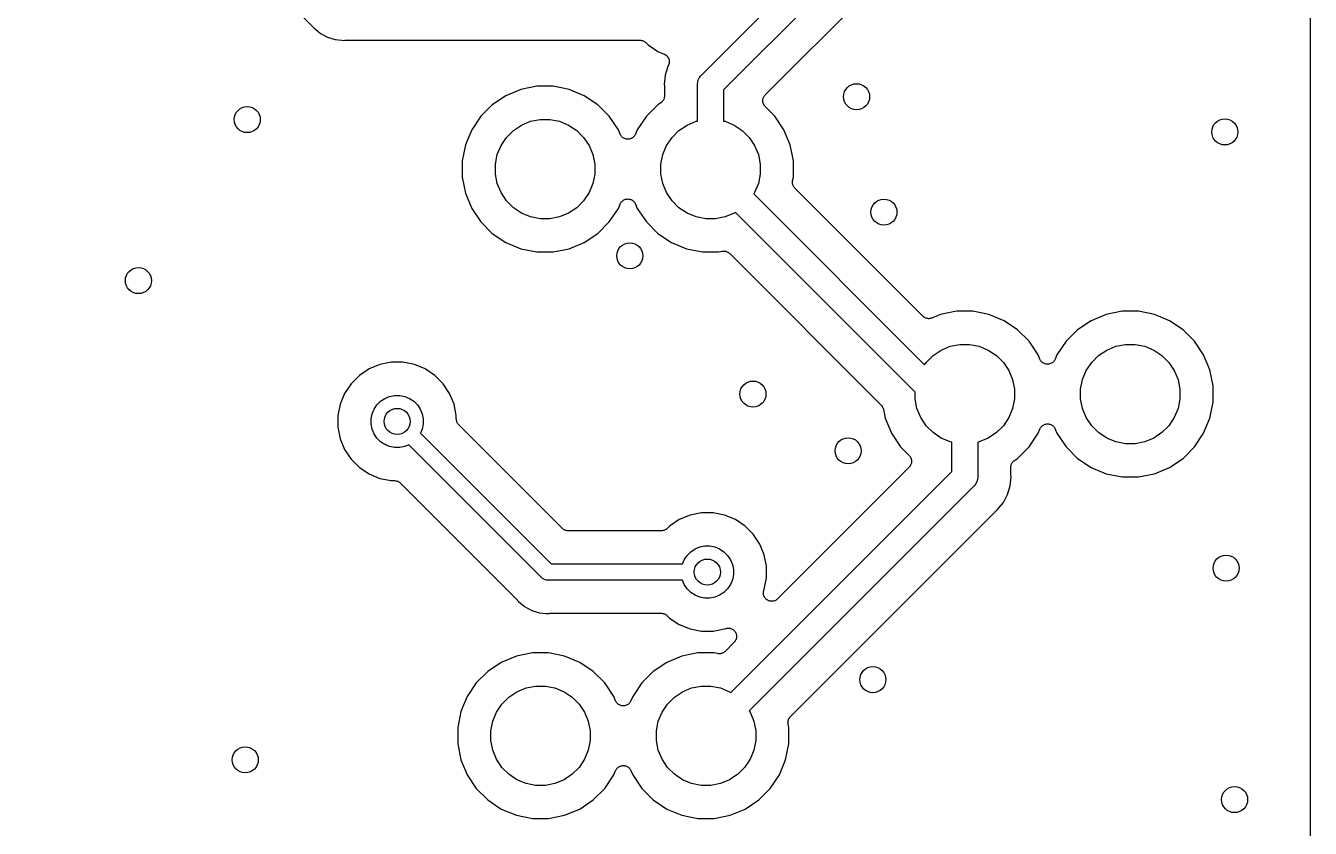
# Model space of a CAD drawing. Extents: x 103 to 213, y -152 to -90.
# Drawn here: x 193.23 to 212.94, y -123.95 to -111.64 of the extents above; entities that cross this region are included whole.
import ezdxf

# ---------------------------------------------------------------- set-up
doc = ezdxf.new("R2010")
doc.units = 0
doc.layers.add('BLACK', color=7, linetype='CONTINUOUS')

msp = doc.modelspace()

# ---------------------------------------------------------------- linework, layer by layer
at = {"layer": 'BLACK', "linetype": 'CONTINUOUS'}
for p, q in [((212.942, -92.8157), (212.942, -149.966)), ((188.724, -102.745), (197.631, -111.651)), ((203.606, -112.392), (206.857, -109.14)), ((207.14, -109.423), (203.94, -112.623)), ((204.578, -112.703), (207.227, -110.054)), ((197.631, -111.651), (197.632, -111.652)), ((197.632, -111.652), (197.636, -111.657)), ((197.636, -111.657), (197.639, -111.66)), ((197.639, -111.66), (197.655, -111.68)), ((197.655, -111.68), (197.675, -111.696)), ((197.675, -111.696), (197.752, -111.759)), ((197.752, -111.759), (197.862, -111.818)), ((197.862, -111.818), (197.981, -111.854)), ((197.981, -111.854), (198.08, -111.864)), ((198.08, -111.864), (198.08, -111.864)), ((198.08, -111.864), (198.105, -111.866)), ((198.105, -111.866), (198.13, -111.864)), ((198.13, -111.864), (198.132, -111.863)), ((198.132, -111.863), (198.137, -111.864)), ((198.137, -111.864), (198.142, -111.863)), ((198.142, -111.863), (202.656, -111.863)), ((202.656, -111.863), (202.657, -111.863)), ((202.657, -111.863), (202.657, -111.863)), ((202.657, -111.863), (202.657, -111.863)), ((202.657, -111.863), (202.658, -111.863)), ((202.658, -111.863), (202.67, -111.864)), ((202.67, -111.864), (202.681, -111.866)), ((202.681, -111.866), (202.682, -111.866)), ((202.682, -111.866), (202.683, -111.866)), ((202.683, -111.866), (202.694, -111.869)), ((202.694, -111.869), (202.705, -111.873)), ((202.705, -111.873), (202.706, -111.873)), ((202.706, -111.873), (202.706, -111.873)), ((202.706, -111.873), (202.717, -111.879)), ((202.717, -111.879), (202.727, -111.884)), ((202.727, -111.884), (202.727, -111.885)), ((202.727, -111.885), (202.728, -111.885)), ((202.728, -111.885), (202.737, -111.893)), ((202.737, -111.893), (202.746, -111.9)), ((202.746, -111.9), (202.781, -111.935)), ((202.781, -111.935), (202.93, -112.035)), ((202.93, -112.035), (203.028, -112.075)), ((203.028, -112.075), (203.029, -112.076)), ((203.029, -112.076), (203.034, -112.079)), ((203.034, -112.079), (203.04, -112.081)), ((203.04, -112.081), (203.045, -112.085)), ((203.045, -112.085), (203.051, -112.088)), ((203.051, -112.088), (203.055, -112.092)), ((203.055, -112.092), (203.06, -112.095)), ((203.06, -112.095), (203.065, -112.099)), ((203.065, -112.099), (203.07, -112.104)), ((203.07, -112.104), (203.073, -112.108)), ((203.073, -112.108), (203.078, -112.112)), ((203.078, -112.112), (203.081, -112.118)), ((203.081, -112.118), (203.085, -112.123)), ((203.085, -112.123), (203.088, -112.128)), ((203.088, -112.128), (203.091, -112.133)), ((203.091, -112.133), (203.094, -112.139)), ((203.094, -112.139), (203.097, -112.145)), ((203.097, -112.145), (203.098, -112.151)), ((203.098, -112.151), (203.101, -112.156)), ((203.101, -112.156), (203.102, -112.163)), ((203.083, -112.268), (203.042, -112.401)), ((203.091, -112.252), (203.083, -112.268)), ((203.093, -112.247), (203.091, -112.252)), ((203.096, -112.242), (203.093, -112.247)), ((203.098, -112.236), (203.096, -112.242)), ((203.1, -112.229), (203.098, -112.236)), ((203.102, -112.224), (203.1, -112.229)), ((203.102, -112.163), (203.104, -112.169)), ((203.103, -112.218), (203.102, -112.224)), ((203.104, -112.212), (203.103, -112.218)), ((203.104, -112.169), (203.104, -112.175)), ((203.104, -112.175), (203.105, -112.18)), ((203.105, -112.205), (203.104, -112.212)), ((203.105, -112.18), (203.105, -112.187)), ((203.105, -112.187), (203.106, -112.194)), ((203.106, -112.194), (203.105, -112.199)), ((203.105, -112.199), (203.105, -112.205)), ((203.042, -112.401), (203.029, -112.54)), ((203.029, -112.54), (203.031, -112.569)), ((203.539, -112.54), (203.543, -112.501)), ((203.54, -112.55), (203.539, -112.54)), ((203.54, -113.103), (203.54, -112.55)), ((203.543, -112.501), (203.554, -112.463)), ((203.554, -112.463), (203.566, -112.441)), ((203.566, -112.441), (203.573, -112.428)), ((203.573, -112.428), (203.585, -112.413)), ((203.585, -112.413), (203.592, -112.406)), ((203.592, -112.406), (203.598, -112.398)), ((203.592, -112.406), (203.592, -112.406)), ((203.598, -112.398), (203.606, -112.392)), ((200.598, -112.715), (200.39, -112.854)), ((200.83, -112.619), (200.598, -112.715)), ((201.075, -112.57), (200.83, -112.619)), ((201.325, -112.57), (201.075, -112.57)), ((201.57, -112.619), (201.325, -112.57)), ((201.802, -112.715), (201.57, -112.619)), ((202.01, -112.854), (201.802, -112.715)), ((203.029, -112.744), (203.026, -112.755)), ((203.031, -112.731), (203.029, -112.743)), ((203.029, -112.743), (203.029, -112.744)), ((203.029, -112.744), (203.029, -112.744)), ((203.031, -112.569), (203.032, -112.57)), ((203.032, -112.57), (203.031, -112.576)), ((203.031, -112.576), (203.032, -112.581)), ((203.032, -112.72), (203.031, -112.731)), ((203.032, -112.581), (203.032, -112.718)), ((203.032, -112.718), (203.032, -112.718)), ((203.032, -112.718), (203.032, -112.718)), ((203.032, -112.718), (203.032, -112.718)), ((203.032, -112.718), (203.032, -112.72)), ((203.94, -112.623), (203.94, -113.103)), ((204.548, -112.755), (204.551, -112.744)), ((204.551, -112.743), (204.557, -112.732)), ((204.551, -112.744), (204.551, -112.743)), ((204.551, -112.743), (204.551, -112.743)), ((204.557, -112.732), (204.563, -112.722)), ((204.563, -112.721), (204.571, -112.712)), ((204.563, -112.722), (204.563, -112.721)), ((204.563, -112.722), (204.563, -112.722)), ((204.571, -112.712), (204.578, -112.703)), ((200.39, -112.854), (200.214, -113.03)), ((202.186, -113.03), (202.01, -112.854)), ((202.93, -112.854), (202.754, -113.03)), ((202.976, -112.823), (202.93, -112.854)), ((202.985, -112.816), (202.976, -112.823)), ((202.994, -112.809), (202.985, -112.816)), ((202.995, -112.808), (202.994, -112.808)), ((202.994, -112.808), (202.994, -112.809)), ((203.002, -112.799), (202.995, -112.808)), ((203.01, -112.79), (203.002, -112.799)), ((203.016, -112.778), (203.01, -112.789)), ((203.01, -112.789), (203.01, -112.789)), ((203.01, -112.789), (203.01, -112.79)), ((203.022, -112.768), (203.016, -112.778)), ((203.026, -112.755), (203.022, -112.767)), ((203.022, -112.767), (203.022, -112.767)), ((203.022, -112.767), (203.022, -112.768)), ((204.541, -112.791), (204.543, -112.779)), ((204.541, -112.792), (204.541, -112.791)), ((204.542, -112.804), (204.541, -112.792)), ((204.541, -112.792), (204.541, -112.792)), ((204.543, -112.816), (204.542, -112.804)), ((204.543, -112.779), (204.544, -112.768)), ((204.544, -112.816), (204.543, -112.816)), ((204.544, -112.767), (204.548, -112.755)), ((204.544, -112.768), (204.544, -112.767)), ((204.544, -112.767), (204.544, -112.767)), ((204.544, -112.817), (204.544, -112.816)), ((204.547, -112.828), (204.544, -112.817)), ((204.55, -112.84), (204.547, -112.828)), ((204.551, -112.84), (204.55, -112.84)), ((204.551, -112.841), (204.551, -112.84)), ((204.556, -112.851), (204.551, -112.841)), ((204.562, -112.862), (204.556, -112.851)), ((204.562, -112.863), (204.562, -112.862)), ((204.562, -112.862), (204.562, -112.862)), ((204.57, -112.872), (204.562, -112.863)), ((204.577, -112.881), (204.57, -112.872)), ((204.578, -112.882), (204.577, -112.881)), ((204.726, -113.03), (204.578, -112.882)), ((204.578, -112.882), (204.578, -112.882)), ((204.578, -112.882), (204.578, -112.882)), ((204.578, -112.882), (204.578, -112.882)), ((200.214, -113.03), (200.075, -113.238)), ((200.839, -113.165), (200.978, -113.107)), ((200.978, -113.107), (201.125, -113.078)), ((201.125, -113.078), (201.275, -113.078)), ((201.275, -113.078), (201.422, -113.107)), ((201.422, -113.107), (201.561, -113.165)), ((202.325, -113.238), (202.186, -113.03)), ((202.754, -113.03), (202.615, -113.238)), ((203.379, -113.165), (203.518, -113.107)), ((203.518, -113.107), (203.54, -113.103)), ((203.94, -113.103), (203.962, -113.107)), ((203.962, -113.107), (204.101, -113.165)), ((204.865, -113.238), (204.726, -113.03)), ((200.075, -113.238), (199.979, -113.47)), ((200.608, -113.354), (200.714, -113.248)), ((200.714, -113.248), (200.839, -113.165)), ((201.561, -113.165), (201.686, -113.248)), ((201.686, -113.248), (201.792, -113.354)), ((202.353, -113.304), (202.325, -113.238)), ((202.358, -113.315), (202.353, -113.304)), ((202.364, -113.326), (202.358, -113.315)), ((202.372, -113.335), (202.364, -113.326)), ((202.364, -113.326), (202.364, -113.326)), ((202.364, -113.326), (202.364, -113.326)), ((202.38, -113.345), (202.372, -113.335)), ((202.567, -113.337), (202.559, -113.346)), ((202.575, -113.327), (202.567, -113.337)), ((202.581, -113.316), (202.575, -113.327)), ((202.575, -113.327), (202.575, -113.327)), ((202.575, -113.327), (202.575, -113.327)), ((202.587, -113.306), (202.581, -113.316)), ((202.615, -113.238), (202.587, -113.304)), ((202.587, -113.304), (202.587, -113.305)), ((202.587, -113.305), (202.587, -113.305)), ((202.587, -113.305), (202.587, -113.305)), ((202.587, -113.305), (202.587, -113.306)), ((203.148, -113.354), (203.254, -113.248)), ((203.254, -113.248), (203.379, -113.165)), ((204.101, -113.165), (204.226, -113.248)), ((204.226, -113.248), (204.332, -113.354)), ((204.961, -113.47), (204.865, -113.238)), ((199.979, -113.47), (199.93, -113.715)), ((200.467, -113.618), (200.525, -113.479)), ((200.525, -113.479), (200.608, -113.354)), ((201.792, -113.354), (201.875, -113.479)), ((201.875, -113.479), (201.933, -113.618)), ((202.389, -113.353), (202.38, -113.345)), ((202.38, -113.345), (202.38, -113.345)), ((202.38, -113.345), (202.38, -113.345)), ((202.399, -113.361), (202.389, -113.353)), ((202.41, -113.367), (202.399, -113.361)), ((202.399, -113.361), (202.399, -113.361)), ((202.399, -113.361), (202.399, -113.361)), ((202.421, -113.373), (202.41, -113.367)), ((202.433, -113.376), (202.421, -113.373)), ((202.421, -113.373), (202.421, -113.373)), ((202.421, -113.373), (202.421, -113.373)), ((202.444, -113.38), (202.433, -113.376)), ((202.445, -113.38), (202.444, -113.38)), ((202.444, -113.38), (202.444, -113.38)), ((202.457, -113.381), (202.445, -113.38)), ((202.469, -113.383), (202.457, -113.381)), ((202.481, -113.381), (202.469, -113.383)), ((202.469, -113.383), (202.469, -113.382)), ((202.469, -113.382), (202.469, -113.383)), ((202.494, -113.38), (202.481, -113.381)), ((202.506, -113.377), (202.494, -113.38)), ((202.494, -113.38), (202.494, -113.38)), ((202.494, -113.38), (202.494, -113.38)), ((202.517, -113.373), (202.506, -113.377)), ((202.518, -113.373), (202.517, -113.373)), ((202.528, -113.368), (202.518, -113.373)), ((202.518, -113.373), (202.518, -113.373)), ((202.539, -113.362), (202.528, -113.368)), ((202.54, -113.362), (202.539, -113.362)), ((202.549, -113.354), (202.54, -113.362)), ((202.54, -113.362), (202.54, -113.362)), ((202.559, -113.346), (202.549, -113.354)), ((202.559, -113.346), (202.559, -113.346)), ((202.559, -113.346), (202.559, -113.346)), ((203.007, -113.618), (203.065, -113.479)), ((203.065, -113.479), (203.148, -113.354)), ((204.332, -113.354), (204.415, -113.479)), ((204.415, -113.479), (204.473, -113.618)), ((205.01, -113.715), (204.961, -113.47)), ((199.93, -113.715), (199.93, -113.965)), ((200.438, -113.765), (200.467, -113.618)), ((201.933, -113.618), (201.962, -113.765)), ((202.978, -113.765), (203.007, -113.618)), ((204.473, -113.618), (204.502, -113.765)), ((205.01, -113.965), (205.01, -113.715)), ((200.438, -113.915), (200.438, -113.765)), ((200.467, -114.062), (200.438, -113.915)), ((201.962, -113.915), (201.933, -114.062)), ((201.962, -113.765), (201.962, -113.915)), ((202.978, -113.915), (202.978, -113.765)), ((203.007, -114.062), (202.978, -113.915)), ((204.502, -113.915), (204.473, -114.062)), ((204.502, -113.765), (204.502, -113.915)), ((199.93, -113.965), (199.979, -114.21)), ((200.525, -114.201), (200.467, -114.062)), ((201.933, -114.062), (201.875, -114.201)), ((203.065, -114.201), (203.007, -114.062)), ((204.473, -114.062), (204.415, -114.201)), ((204.997, -114.042), (204.998, -114.03)), ((204.997, -114.043), (204.997, -114.042)), ((204.997, -114.042), (204.997, -114.042)), ((204.998, -114.055), (204.997, -114.043)), ((204.998, -114.03), (204.999, -114.018)), ((204.999, -114.066), (204.998, -114.055)), ((204.999, -114.018), (205.01, -113.965)), ((204.999, -114.067), (204.999, -114.066)), ((204.999, -114.068), (204.999, -114.067)), ((205.003, -114.079), (204.999, -114.068)), ((205.006, -114.09), (205.003, -114.079)), ((205.006, -114.091), (205.006, -114.09)), ((205.007, -114.091), (205.006, -114.091)), ((205.012, -114.102), (205.007, -114.091)), ((205.017, -114.112), (205.012, -114.102)), ((205.018, -114.113), (205.017, -114.112)), ((205.026, -114.122), (205.018, -114.113)), ((205.018, -114.113), (205.018, -114.113)), ((205.033, -114.132), (205.026, -114.122)), ((199.979, -114.21), (200.075, -114.442)), ((200.608, -114.326), (200.525, -114.201)), ((201.875, -114.201), (201.792, -114.326)), ((202.391, -114.326), (202.4, -114.318)), ((202.4, -114.318), (202.4, -114.318)), ((202.4, -114.318), (202.401, -114.318)), ((202.401, -114.318), (202.411, -114.313)), ((202.411, -114.313), (202.422, -114.307)), ((202.422, -114.307), (202.422, -114.307)), ((202.422, -114.307), (202.423, -114.307)), ((202.423, -114.307), (202.434, -114.303)), ((202.434, -114.303), (202.446, -114.3)), ((202.446, -114.3), (202.459, -114.299)), ((202.446, -114.3), (202.446, -114.3)), ((202.446, -114.3), (202.446, -114.3)), ((202.459, -114.299), (202.471, -114.297)), ((202.471, -114.297), (202.471, -114.298)), ((202.471, -114.298), (202.471, -114.297)), ((202.471, -114.297), (202.483, -114.299)), ((202.483, -114.299), (202.495, -114.3)), ((202.495, -114.3), (202.496, -114.3)), ((202.496, -114.3), (202.496, -114.3)), ((202.496, -114.3), (202.507, -114.304)), ((202.507, -114.304), (202.519, -114.307)), ((202.519, -114.307), (202.519, -114.307)), ((202.519, -114.307), (202.519, -114.307)), ((202.519, -114.307), (202.53, -114.313)), ((202.53, -114.313), (202.541, -114.319)), ((202.541, -114.319), (202.541, -114.319)), ((202.541, -114.319), (202.541, -114.319)), ((202.541, -114.319), (202.55, -114.327)), ((203.148, -114.326), (203.065, -114.201)), ((204.415, -114.201), (204.403, -114.22)), ((204.403, -114.22), (207.024, -116.841)), ((205.034, -114.132), (205.033, -114.132)), ((205.034, -114.133), (205.034, -114.132)), ((206.998, -116.097), (205.034, -114.133)), ((205.034, -114.133), (205.034, -114.133)), ((205.034, -114.133), (205.034, -114.133)), ((200.075, -114.442), (200.214, -114.65)), ((200.714, -114.432), (200.608, -114.326)), ((200.839, -114.515), (200.714, -114.432)), ((200.978, -114.573), (200.839, -114.515)), ((201.561, -114.515), (201.422, -114.573)), ((201.686, -114.432), (201.561, -114.515)), ((201.792, -114.326), (201.686, -114.432)), ((202.186, -114.65), (202.325, -114.442)), ((202.325, -114.442), (202.353, -114.376)), ((202.353, -114.374), (202.359, -114.363)), ((202.353, -114.375), (202.353, -114.374)), ((202.353, -114.376), (202.353, -114.375)), ((202.353, -114.375), (202.353, -114.375)), ((202.353, -114.375), (202.353, -114.375)), ((202.359, -114.363), (202.365, -114.353)), ((202.365, -114.353), (202.373, -114.343)), ((202.365, -114.353), (202.365, -114.353)), ((202.365, -114.353), (202.365, -114.353)), ((202.373, -114.343), (202.381, -114.334)), ((202.381, -114.334), (202.391, -114.326)), ((202.381, -114.334), (202.381, -114.334)), ((202.381, -114.334), (202.381, -114.334)), ((202.55, -114.327), (202.56, -114.335)), ((202.56, -114.335), (202.56, -114.335)), ((202.56, -114.335), (202.56, -114.335)), ((202.56, -114.335), (202.568, -114.344)), ((202.568, -114.344), (202.576, -114.354)), ((202.576, -114.354), (202.576, -114.354)), ((202.576, -114.354), (202.576, -114.354)), ((202.576, -114.354), (202.581, -114.365)), ((202.581, -114.365), (202.587, -114.376)), ((202.587, -114.376), (202.615, -114.442)), ((202.615, -114.442), (202.754, -114.65)), ((203.254, -114.432), (203.148, -114.326)), ((203.379, -114.515), (203.254, -114.432)), ((203.518, -114.573), (203.379, -114.515)), ((204.101, -114.515), (203.962, -114.573)), ((204.12, -114.503), (204.101, -114.515)), ((206.878, -117.261), (204.12, -114.503)), ((200.214, -114.65), (200.39, -114.826)), ((201.125, -114.602), (200.978, -114.573)), ((201.275, -114.602), (201.125, -114.602)), ((201.422, -114.573), (201.275, -114.602)), ((202.01, -114.826), (202.186, -114.65)), ((202.754, -114.65), (202.93, -114.826)), ((203.665, -114.602), (203.518, -114.573)), ((203.815, -114.602), (203.665, -114.602)), ((203.962, -114.573), (203.815, -114.602)), ((200.39, -114.826), (200.598, -114.965)), ((201.802, -114.965), (202.01, -114.826)), ((202.93, -114.826), (203.138, -114.965)), ((200.598, -114.965), (200.83, -115.061)), ((200.83, -115.061), (201.075, -115.11)), ((201.075, -115.11), (201.325, -115.11)), ((201.325, -115.11), (201.57, -115.061)), ((201.57, -115.061), (201.802, -114.965)), ((203.138, -114.965), (203.37, -115.061)), ((203.37, -115.061), (203.615, -115.11)), ((203.615, -115.11), (203.865, -115.11)), ((203.865, -115.11), (203.918, -115.099)), ((203.918, -115.099), (203.919, -115.099)), ((203.919, -115.099), (203.919, -115.099)), ((203.919, -115.099), (203.919, -115.099)), ((203.919, -115.099), (203.92, -115.099)), ((203.92, -115.099), (203.932, -115.098)), ((203.932, -115.098), (203.944, -115.097)), ((203.944, -115.097), (203.944, -115.097)), ((203.944, -115.097), (203.945, -115.097)), ((203.945, -115.097), (203.956, -115.098)), ((203.956, -115.098), (203.968, -115.099)), ((203.968, -115.099), (203.969, -115.1)), ((203.969, -115.1), (203.969, -115.1)), ((203.969, -115.1), (203.981, -115.103)), ((203.981, -115.103), (203.992, -115.107)), ((203.992, -115.107), (203.992, -115.107)), ((203.992, -115.107), (203.993, -115.107)), ((203.993, -115.107), (204.003, -115.113)), ((204.003, -115.113), (204.014, -115.118)), ((204.014, -115.118), (204.014, -115.119)), ((204.014, -115.119), (204.015, -115.119)), ((204.015, -115.119), (204.024, -115.127)), ((204.024, -115.127), (204.033, -115.134)), ((204.033, -115.134), (206.357, -117.458)), ((207.007, -116.104), (206.998, -116.097)), ((207.27, -116.069), (207.136, -116.124)), ((207.515, -116.02), (207.27, -116.069)), ((207.765, -116.02), (207.515, -116.02)), ((208.01, -116.069), (207.765, -116.02)), ((208.242, -116.165), (208.01, -116.069)), ((209.81, -116.069), (209.578, -116.165)), ((210.055, -116.02), (209.81, -116.069)), ((210.305, -116.02), (210.055, -116.02)), ((210.55, -116.069), (210.305, -116.02)), ((210.782, -116.165), (210.55, -116.069)), ((207.016, -116.112), (207.007, -116.104)), ((207.017, -116.112), (207.016, -116.112)), ((207.027, -116.118), (207.017, -116.112)), ((207.017, -116.112), (207.017, -116.112)), ((207.038, -116.124), (207.027, -116.118)), ((207.039, -116.124), (207.038, -116.124)), ((207.038, -116.124), (207.038, -116.124)), ((207.05, -116.127), (207.039, -116.124)), ((207.061, -116.131), (207.05, -116.127)), ((207.062, -116.131), (207.061, -116.131)), ((207.074, -116.132), (207.062, -116.131)), ((207.062, -116.131), (207.062, -116.131)), ((207.086, -116.134), (207.074, -116.132)), ((207.087, -116.134), (207.086, -116.134)), ((207.099, -116.133), (207.087, -116.134)), ((207.087, -116.134), (207.087, -116.134)), ((207.111, -116.132), (207.099, -116.133)), ((207.112, -116.131), (207.111, -116.131)), ((207.111, -116.131), (207.111, -116.132)), ((207.123, -116.128), (207.112, -116.131)), ((207.135, -116.125), (207.123, -116.128)), ((207.136, -116.124), (207.135, -116.125)), ((207.136, -116.124), (207.136, -116.124)), ((207.136, -116.124), (207.136, -116.124)), ((207.136, -116.124), (207.136, -116.124)), ((208.45, -116.304), (208.242, -116.165)), ((209.578, -116.165), (209.37, -116.304)), ((210.99, -116.304), (210.782, -116.165)), ((208.626, -116.48), (208.45, -116.304)), ((208.765, -116.688), (208.626, -116.48)), ((209.194, -116.48), (209.055, -116.688)), ((209.37, -116.304), (209.194, -116.48)), ((211.166, -116.48), (210.99, -116.304)), ((211.305, -116.688), (211.166, -116.48)), ((207.154, -116.698), (207.279, -116.615)), ((207.279, -116.615), (207.418, -116.557)), ((207.418, -116.557), (207.565, -116.528)), ((207.565, -116.528), (207.715, -116.528)), ((207.715, -116.528), (207.862, -116.557)), ((207.862, -116.557), (208.001, -116.615)), ((208.001, -116.615), (208.126, -116.698)), ((208.793, -116.754), (208.765, -116.688)), ((209.055, -116.688), (209.027, -116.754)), ((209.694, -116.698), (209.819, -116.615)), ((209.819, -116.615), (209.958, -116.557)), ((209.958, -116.557), (210.105, -116.528)), ((210.105, -116.528), (210.255, -116.528)), ((210.255, -116.528), (210.402, -116.557)), ((210.402, -116.557), (210.541, -116.615)), ((210.541, -116.615), (210.666, -116.698)), ((211.401, -116.92), (211.305, -116.688)), ((198.665, -116.837), (198.5, -116.905)), ((198.841, -116.802), (198.665, -116.837)), ((199.019, -116.802), (198.841, -116.802)), ((199.195, -116.837), (199.019, -116.802)), ((199.36, -116.905), (199.195, -116.837)), ((207.024, -116.841), (207.048, -116.804)), ((207.048, -116.804), (207.154, -116.698)), ((208.126, -116.698), (208.232, -116.804)), ((208.232, -116.804), (208.315, -116.929)), ((208.798, -116.765), (208.793, -116.754)), ((208.804, -116.776), (208.798, -116.765)), ((208.812, -116.785), (208.804, -116.776)), ((208.804, -116.776), (208.804, -116.776)), ((208.804, -116.776), (208.804, -116.776)), ((208.82, -116.795), (208.812, -116.785)), ((208.829, -116.803), (208.82, -116.795)), ((208.82, -116.795), (208.82, -116.795)), ((208.82, -116.795), (208.82, -116.795)), ((208.839, -116.811), (208.829, -116.803)), ((208.85, -116.817), (208.839, -116.811)), ((208.839, -116.811), (208.839, -116.811)), ((208.839, -116.811), (208.839, -116.811)), ((208.861, -116.823), (208.85, -116.817)), ((208.873, -116.826), (208.861, -116.823)), ((208.861, -116.823), (208.861, -116.823)), ((208.861, -116.823), (208.861, -116.823)), ((208.884, -116.83), (208.873, -116.826)), ((208.885, -116.83), (208.884, -116.83)), ((208.884, -116.83), (208.884, -116.83)), ((208.897, -116.831), (208.885, -116.83)), ((208.909, -116.833), (208.897, -116.831)), ((208.921, -116.831), (208.909, -116.833)), ((208.909, -116.833), (208.909, -116.832)), ((208.909, -116.832), (208.909, -116.833)), ((208.934, -116.83), (208.921, -116.831)), ((208.946, -116.827), (208.934, -116.83)), ((208.934, -116.83), (208.934, -116.83)), ((208.934, -116.83), (208.934, -116.83)), ((208.957, -116.823), (208.946, -116.827)), ((208.958, -116.823), (208.957, -116.823)), ((208.968, -116.818), (208.958, -116.823)), ((208.958, -116.823), (208.958, -116.823)), ((208.979, -116.812), (208.968, -116.818)), ((208.98, -116.812), (208.979, -116.812)), ((208.989, -116.804), (208.98, -116.812)), ((208.98, -116.812), (208.98, -116.812)), ((208.999, -116.796), (208.989, -116.804)), ((209.007, -116.787), (208.999, -116.796)), ((208.999, -116.796), (208.999, -116.796)), ((208.999, -116.796), (208.999, -116.796)), ((209.015, -116.777), (209.007, -116.787)), ((209.021, -116.767), (209.015, -116.777)), ((209.015, -116.777), (209.015, -116.777)), ((209.015, -116.777), (209.015, -116.777)), ((209.027, -116.756), (209.021, -116.767)), ((209.027, -116.754), (209.027, -116.755)), ((209.027, -116.755), (209.027, -116.755)), ((209.027, -116.755), (209.027, -116.755)), ((209.027, -116.755), (209.027, -116.756)), ((209.505, -116.929), (209.588, -116.804)), ((209.588, -116.804), (209.694, -116.698)), ((210.666, -116.698), (210.772, -116.804)), ((210.772, -116.804), (210.855, -116.929)), ((198.351, -117.005), (198.225, -117.131)), ((198.5, -116.905), (198.351, -117.005)), ((199.509, -117.005), (199.36, -116.905)), ((199.635, -117.131), (199.509, -117.005)), ((208.315, -116.929), (208.373, -117.068)), ((208.373, -117.068), (208.402, -117.215)), ((209.418, -117.215), (209.447, -117.068)), ((209.447, -117.068), (209.505, -116.929)), ((210.855, -116.929), (210.913, -117.068)), ((210.913, -117.068), (210.942, -117.215)), ((211.45, -117.165), (211.401, -116.92)), ((198.125, -117.28), (198.057, -117.445)), ((198.225, -117.131), (198.125, -117.28)), ((199.735, -117.28), (199.635, -117.131)), ((199.803, -117.445), (199.735, -117.28)), ((206.878, -117.365), (206.878, -117.261)), ((208.402, -117.215), (208.402, -117.365)), ((209.418, -117.365), (209.418, -117.215)), ((210.942, -117.215), (210.942, -117.365)), ((211.45, -117.415), (211.45, -117.165)), ((198.057, -117.445), (198.022, -117.621)), ((198.576, -117.521), (198.619, -117.455)), ((198.619, -117.455), (198.675, -117.399)), ((198.675, -117.399), (198.741, -117.356)), ((198.741, -117.356), (198.813, -117.325)), ((198.813, -117.325), (198.891, -117.31)), ((198.891, -117.31), (198.969, -117.31)), ((198.969, -117.31), (199.047, -117.325)), ((199.047, -117.325), (199.119, -117.356)), ((199.119, -117.356), (199.185, -117.399)), ((199.185, -117.399), (199.241, -117.455)), ((199.241, -117.455), (199.284, -117.521)), ((199.838, -117.621), (199.803, -117.445)), ((206.357, -117.458), (206.357, -117.458)), ((206.357, -117.458), (206.357, -117.458)), ((206.357, -117.458), (206.357, -117.458)), ((206.357, -117.458), (206.358, -117.459)), ((206.358, -117.459), (206.365, -117.468)), ((206.365, -117.468), (206.373, -117.477)), ((206.373, -117.477), (206.373, -117.478)), ((206.373, -117.478), (206.373, -117.479)), ((206.373, -117.479), (206.379, -117.489)), ((206.907, -117.512), (206.878, -117.365)), ((208.402, -117.365), (208.373, -117.512)), ((209.447, -117.512), (209.418, -117.365)), ((210.942, -117.365), (210.913, -117.512)), ((211.401, -117.66), (211.45, -117.415)), ((198.022, -117.621), (198.022, -117.799)), ((198.53, -117.671), (198.545, -117.593)), ((198.53, -117.749), (198.53, -117.671)), ((198.545, -117.593), (198.576, -117.521)), ((199.284, -117.521), (199.315, -117.593)), ((199.315, -117.593), (199.33, -117.671)), ((199.33, -117.671), (199.33, -117.749)), ((199.838, -117.67), (199.838, -117.621)), ((199.839, -117.682), (199.838, -117.67)), ((206.379, -117.489), (206.384, -117.499)), ((206.384, -117.499), (206.384, -117.5)), ((206.384, -117.5), (206.385, -117.501)), ((206.385, -117.501), (206.388, -117.512)), ((206.388, -117.512), (206.391, -117.523)), ((206.391, -117.523), (206.419, -117.66)), ((206.419, -117.66), (206.515, -117.892)), ((206.965, -117.651), (206.907, -117.512)), ((207.048, -117.776), (206.965, -117.651)), ((208.315, -117.651), (208.232, -117.776)), ((208.373, -117.512), (208.315, -117.651)), ((209.505, -117.651), (209.447, -117.512)), ((209.588, -117.776), (209.505, -117.651)), ((210.855, -117.651), (210.772, -117.776)), ((210.913, -117.512), (210.855, -117.651)), ((211.305, -117.892), (211.401, -117.66)), ((198.022, -117.799), (198.057, -117.975)), ((198.545, -117.827), (198.53, -117.749)), ((198.576, -117.899), (198.545, -117.827)), ((199.315, -117.827), (199.288, -117.891)), ((199.33, -117.749), (199.315, -117.827)), ((199.84, -117.694), (199.839, -117.682)), ((199.84, -117.695), (199.84, -117.694)), ((199.84, -117.694), (199.84, -117.694)), ((199.844, -117.706), (199.84, -117.695)), ((199.847, -117.717), (199.844, -117.706)), ((199.847, -117.718), (199.847, -117.717)), ((199.848, -117.719), (199.847, -117.718)), ((199.853, -117.729), (199.848, -117.719)), ((199.858, -117.739), (199.853, -117.729)), ((199.859, -117.74), (199.858, -117.739)), ((199.867, -117.75), (199.859, -117.74)), ((199.859, -117.74), (199.859, -117.74)), ((199.874, -117.759), (199.867, -117.75)), ((199.875, -117.76), (199.874, -117.759)), ((201.465, -119.35), (199.875, -117.76)), ((199.875, -117.76), (199.875, -117.76)), ((199.875, -117.76), (199.875, -117.76)), ((199.875, -117.76), (199.875, -117.76)), ((207.154, -117.882), (207.048, -117.776)), ((208.232, -117.776), (208.126, -117.882)), ((208.765, -117.892), (208.793, -117.826)), ((208.793, -117.824), (208.799, -117.813)), ((208.793, -117.825), (208.793, -117.824)), ((208.793, -117.826), (208.793, -117.825)), ((208.793, -117.825), (208.793, -117.825)), ((208.793, -117.825), (208.793, -117.825)), ((208.799, -117.813), (208.805, -117.803)), ((208.805, -117.803), (208.813, -117.793)), ((208.805, -117.803), (208.805, -117.803)), ((208.805, -117.803), (208.805, -117.803)), ((208.813, -117.793), (208.821, -117.784)), ((208.821, -117.784), (208.831, -117.776)), ((208.821, -117.784), (208.821, -117.784)), ((208.821, -117.784), (208.821, -117.784)), ((208.831, -117.776), (208.84, -117.768)), ((208.84, -117.768), (208.84, -117.768)), ((208.84, -117.768), (208.841, -117.768)), ((208.841, -117.768), (208.851, -117.763)), ((208.851, -117.763), (208.862, -117.757)), ((208.862, -117.757), (208.862, -117.757)), ((208.862, -117.757), (208.863, -117.757)), ((208.863, -117.757), (208.874, -117.753)), ((208.874, -117.753), (208.886, -117.75)), ((208.886, -117.75), (208.899, -117.749)), ((208.886, -117.75), (208.886, -117.75)), ((208.886, -117.75), (208.886, -117.75)), ((208.899, -117.749), (208.911, -117.747)), ((208.911, -117.747), (208.911, -117.748)), ((208.911, -117.748), (208.911, -117.747)), ((208.911, -117.747), (208.923, -117.749)), ((208.923, -117.749), (208.935, -117.75)), ((208.935, -117.75), (208.936, -117.75)), ((208.936, -117.75), (208.936, -117.75)), ((208.936, -117.75), (208.947, -117.754)), ((208.947, -117.754), (208.959, -117.757)), ((208.959, -117.757), (208.959, -117.757)), ((208.959, -117.757), (208.959, -117.757)), ((208.959, -117.757), (208.97, -117.763)), ((208.97, -117.763), (208.981, -117.769)), ((208.981, -117.769), (208.981, -117.769)), ((208.981, -117.769), (208.981, -117.769)), ((208.981, -117.769), (208.99, -117.777)), ((208.99, -117.777), (209, -117.785)), ((209, -117.785), (209, -117.785)), ((209, -117.785), (209, -117.785)), ((209, -117.785), (209.008, -117.794)), ((209.008, -117.794), (209.016, -117.804)), ((209.016, -117.804), (209.016, -117.804)), ((209.016, -117.804), (209.016, -117.804)), ((209.016, -117.804), (209.021, -117.815)), ((209.021, -117.815), (209.027, -117.826)), ((209.027, -117.826), (209.055, -117.892)), ((209.694, -117.882), (209.588, -117.776)), ((210.772, -117.776), (210.666, -117.882)), ((198.057, -117.975), (198.125, -118.14)), ((198.619, -117.965), (198.576, -117.899)), ((198.675, -118.021), (198.619, -117.965)), ((198.741, -118.064), (198.675, -118.021)), ((198.813, -118.095), (198.741, -118.064)), ((199.111, -118.068), (199.047, -118.095)), ((201.147, -120.104), (199.111, -118.068)), ((199.288, -117.891), (201.292, -119.895)), ((206.515, -117.892), (206.654, -118.1)), ((207.279, -117.965), (207.154, -117.882)), ((207.418, -118.023), (207.279, -117.965)), ((207.44, -118.027), (207.418, -118.023)), ((207.44, -118.477), (207.44, -118.027)), ((207.862, -118.023), (207.84, -118.027)), ((207.84, -118.027), (207.84, -118.55)), ((208.001, -117.965), (207.862, -118.023)), ((208.126, -117.882), (208.001, -117.965)), ((208.626, -118.1), (208.765, -117.892)), ((209.055, -117.892), (209.194, -118.1)), ((209.819, -117.965), (209.694, -117.882)), ((209.958, -118.023), (209.819, -117.965)), ((210.105, -118.052), (209.958, -118.023)), ((210.255, -118.052), (210.105, -118.052)), ((210.402, -118.023), (210.255, -118.052)), ((210.541, -117.965), (210.402, -118.023)), ((210.666, -117.882), (210.541, -117.965)), ((211.166, -118.1), (211.305, -117.892)), ((198.125, -118.14), (198.225, -118.289)), ((198.891, -118.11), (198.813, -118.095)), ((198.969, -118.11), (198.891, -118.11)), ((199.047, -118.095), (198.969, -118.11)), ((206.654, -118.1), (206.787, -118.233)), ((206.787, -118.233), (206.787, -118.233)), ((206.787, -118.233), (206.787, -118.233)), ((206.787, -118.233), (206.787, -118.233)), ((206.787, -118.233), (206.788, -118.234)), ((206.788, -118.234), (206.795, -118.243)), ((206.795, -118.243), (206.803, -118.252)), ((206.803, -118.252), (206.803, -118.253)), ((206.803, -118.253), (206.803, -118.253)), ((206.803, -118.253), (206.809, -118.264)), ((206.809, -118.264), (206.814, -118.274)), ((208.45, -118.276), (208.626, -118.1)), ((209.194, -118.1), (209.37, -118.276)), ((210.99, -118.276), (211.166, -118.1)), ((198.225, -118.289), (198.351, -118.415)), ((198.351, -118.415), (198.5, -118.515)), ((206.787, -118.412), (204.767, -120.432)), ((206.794, -118.403), (206.787, -118.412)), ((206.802, -118.394), (206.794, -118.403)), ((206.808, -118.383), (206.802, -118.393)), ((206.802, -118.393), (206.802, -118.393)), ((206.802, -118.393), (206.802, -118.394)), ((206.814, -118.372), (206.808, -118.383)), ((206.814, -118.274), (206.814, -118.275)), ((206.814, -118.275), (206.815, -118.275)), ((206.817, -118.36), (206.814, -118.371)), ((206.814, -118.371), (206.814, -118.372)), ((206.814, -118.372), (206.814, -118.372)), ((206.815, -118.275), (206.818, -118.287)), ((206.821, -118.348), (206.817, -118.36)), ((206.818, -118.287), (206.821, -118.298)), ((206.821, -118.298), (206.821, -118.299)), ((206.821, -118.299), (206.822, -118.299)), ((206.822, -118.336), (206.821, -118.347)), ((206.821, -118.347), (206.821, -118.348)), ((206.821, -118.348), (206.821, -118.348)), ((206.822, -118.299), (206.823, -118.311)), ((206.824, -118.324), (206.822, -118.336)), ((206.823, -118.311), (206.824, -118.323)), ((206.824, -118.323), (206.824, -118.323)), ((206.824, -118.323), (206.824, -118.324)), ((208.348, -118.41), (208.349, -118.399)), ((208.348, -118.412), (208.348, -118.41)), ((208.348, -118.519), (208.348, -118.412)), ((208.348, -118.412), (208.348, -118.412)), ((208.348, -118.412), (208.348, -118.412)), ((208.348, -118.412), (208.348, -118.412)), ((208.349, -118.399), (208.351, -118.387)), ((208.351, -118.386), (208.354, -118.375)), ((208.351, -118.387), (208.351, -118.386)), ((208.351, -118.386), (208.351, -118.386)), ((208.354, -118.375), (208.358, -118.363)), ((208.358, -118.362), (208.364, -118.352)), ((208.358, -118.363), (208.358, -118.362)), ((208.358, -118.363), (208.358, -118.363)), ((208.364, -118.352), (208.37, -118.341)), ((208.37, -118.34), (208.378, -118.331)), ((208.37, -118.341), (208.37, -118.34)), ((208.37, -118.341), (208.37, -118.341)), ((208.378, -118.331), (208.385, -118.322)), ((208.385, -118.322), (208.386, -118.322)), ((208.386, -118.321), (208.395, -118.314)), ((208.386, -118.322), (208.386, -118.321)), ((208.395, -118.314), (208.404, -118.307)), ((208.404, -118.307), (208.45, -118.276)), ((209.37, -118.276), (209.578, -118.415)), ((209.578, -118.415), (209.81, -118.511)), ((210.55, -118.511), (210.782, -118.415)), ((210.782, -118.415), (210.99, -118.276)), ((198.5, -118.515), (198.665, -118.583)), ((198.665, -118.583), (198.841, -118.618)), ((198.841, -118.618), (198.89, -118.618)), ((198.89, -118.618), (198.891, -118.618)), ((198.891, -118.618), (198.891, -118.618)), ((198.891, -118.618), (198.891, -118.618)), ((198.891, -118.618), (198.892, -118.618)), ((198.892, -118.618), (198.904, -118.619)), ((198.904, -118.619), (198.915, -118.621)), ((198.915, -118.621), (198.916, -118.621)), ((198.916, -118.621), (198.917, -118.621)), ((198.917, -118.621), (198.928, -118.624)), ((198.928, -118.624), (198.939, -118.628)), ((198.939, -118.628), (198.94, -118.628)), ((198.94, -118.628), (198.94, -118.628)), ((198.94, -118.628), (198.951, -118.634)), ((198.951, -118.634), (198.961, -118.639)), ((198.961, -118.639), (198.961, -118.64)), ((198.961, -118.64), (198.962, -118.64)), ((198.962, -118.64), (198.971, -118.648)), ((198.971, -118.648), (198.98, -118.655)), ((198.98, -118.655), (200.766, -120.441)), ((204.05, -121.867), (207.44, -118.477)), ((207.826, -118.637), (207.807, -118.672)), ((207.837, -118.599), (207.826, -118.637)), ((207.84, -118.57), (207.837, -118.599)), ((207.84, -118.55), (207.841, -118.56)), ((207.841, -118.56), (207.84, -118.57)), ((207.84, -118.57), (207.84, -118.57)), ((208.338, -118.699), (208.351, -118.56)), ((208.349, -118.524), (208.348, -118.519)), ((208.348, -118.53), (208.349, -118.524)), ((208.349, -118.531), (208.348, -118.53)), ((208.351, -118.56), (208.349, -118.531)), ((209.81, -118.511), (210.055, -118.56)), ((210.055, -118.56), (210.305, -118.56)), ((210.305, -118.56), (210.55, -118.511)), ((207.774, -118.708), (204.333, -122.15)), ((207.782, -118.702), (207.774, -118.708)), ((207.79, -118.692), (207.782, -118.702)), ((207.795, -118.686), (207.79, -118.692)), ((207.807, -118.672), (207.795, -118.686)), ((208.232, -118.955), (208.297, -118.832)), ((208.297, -118.832), (208.338, -118.699)), ((208.143, -119.063), (208.17, -119.031)), ((208.17, -119.031), (208.232, -118.955)), ((208.17, -119.031), (208.17, -119.031)), ((203.26, -119.215), (203.111, -119.315)), ((203.425, -119.147), (203.26, -119.215)), ((203.601, -119.112), (203.425, -119.147)), ((203.779, -119.112), (203.601, -119.112)), ((203.955, -119.147), (203.779, -119.112)), ((204.12, -119.215), (203.955, -119.147)), ((204.269, -119.315), (204.12, -119.215)), ((204.964, -122.237), (208.112, -119.09)), ((208.112, -119.09), (208.113, -119.088)), ((208.113, -119.088), (208.117, -119.085)), ((208.117, -119.085), (208.121, -119.081)), ((208.121, -119.081), (208.143, -119.063)), ((201.474, -119.357), (201.465, -119.35)), ((201.483, -119.365), (201.474, -119.357)), ((201.484, -119.365), (201.483, -119.365)), ((201.484, -119.366), (201.484, -119.365)), ((201.494, -119.371), (201.484, -119.366)), ((201.505, -119.377), (201.494, -119.371)), ((201.506, -119.377), (201.505, -119.377)), ((201.505, -119.377), (201.505, -119.377)), ((201.517, -119.381), (201.506, -119.377)), ((201.528, -119.384), (201.517, -119.381)), ((201.529, -119.384), (201.528, -119.384)), ((201.53, -119.384), (201.529, -119.384)), ((201.541, -119.386), (201.53, -119.384)), ((201.553, -119.387), (201.541, -119.386)), ((201.554, -119.387), (201.553, -119.387)), ((201.555, -119.387), (201.554, -119.387)), ((201.554, -119.387), (201.554, -119.387)), ((201.554, -119.387), (201.554, -119.387)), ((202.986, -119.387), (201.555, -119.387)), ((202.998, -119.386), (202.986, -119.387)), ((203.01, -119.385), (202.998, -119.386)), ((203.011, -119.385), (203.01, -119.385)), ((203.01, -119.385), (203.01, -119.385)), ((203.022, -119.381), (203.011, -119.385)), ((203.033, -119.378), (203.022, -119.381)), ((203.034, -119.378), (203.033, -119.378)), ((203.035, -119.377), (203.034, -119.378)), ((203.045, -119.372), (203.035, -119.377)), ((203.055, -119.367), (203.045, -119.372)), ((203.056, -119.366), (203.055, -119.367)), ((203.057, -119.366), (203.056, -119.366)), ((203.066, -119.358), (203.057, -119.366)), ((203.075, -119.351), (203.066, -119.358)), ((203.076, -119.35), (203.075, -119.351)), ((203.111, -119.315), (203.076, -119.35)), ((203.076, -119.35), (203.076, -119.35)), ((203.076, -119.35), (203.076, -119.35)), ((203.076, -119.35), (203.076, -119.35)), ((204.395, -119.441), (204.269, -119.315)), ((204.495, -119.59), (204.395, -119.441)), ((203.501, -119.666), (203.573, -119.635)), ((203.573, -119.635), (203.651, -119.62)), ((203.651, -119.62), (203.729, -119.62)), ((203.729, -119.62), (203.807, -119.635)), ((203.807, -119.635), (203.879, -119.666)), ((204.563, -119.755), (204.495, -119.59)), ((203.309, -119.895), (203.336, -119.831)), ((203.336, -119.831), (203.379, -119.765)), ((203.379, -119.765), (203.435, -119.709)), ((203.435, -119.709), (203.501, -119.666)), ((203.879, -119.666), (203.945, -119.709)), ((203.945, -119.709), (204.001, -119.765)), ((204.001, -119.765), (204.044, -119.831)), ((204.044, -119.831), (204.075, -119.903)), ((204.598, -119.931), (204.563, -119.755)), ((201.292, -119.895), (203.309, -119.895)), ((204.075, -119.903), (204.09, -119.981)), ((204.09, -119.981), (204.09, -120.059)), ((204.598, -120.109), (204.598, -119.931)), ((201.151, -120.109), (201.147, -120.104)), ((201.156, -120.113), (201.151, -120.109)), ((201.165, -120.12), (201.156, -120.113)), ((201.156, -120.113), (201.156, -120.113)), ((201.17, -120.124), (201.165, -120.12)), ((201.192, -120.136), (201.17, -120.124)), ((201.215, -120.143), (201.192, -120.136)), ((201.234, -120.145), (201.215, -120.143)), ((201.24, -120.146), (201.234, -120.145)), ((201.234, -120.145), (201.234, -120.145)), ((201.246, -120.145), (201.24, -120.146)), ((203.309, -120.145), (201.246, -120.145)), ((203.336, -120.209), (203.309, -120.145)), ((203.379, -120.275), (203.336, -120.209)), ((204.044, -120.209), (204.001, -120.275)), ((204.075, -120.137), (204.044, -120.209)), ((204.09, -120.059), (204.075, -120.137)), ((204.563, -120.285), (204.598, -120.109)), ((203.435, -120.331), (203.379, -120.275)), ((203.501, -120.374), (203.435, -120.331)), ((203.573, -120.405), (203.501, -120.374)), ((203.651, -120.42), (203.573, -120.405)), ((203.729, -120.42), (203.651, -120.42)), ((203.807, -120.405), (203.729, -120.42)), ((203.879, -120.374), (203.807, -120.405)), ((203.945, -120.331), (203.879, -120.374)), ((204.001, -120.275), (203.945, -120.331)), ((204.55, -120.342), (204.551, -120.33)), ((204.551, -120.355), (204.55, -120.342)), ((204.55, -120.342), (204.55, -120.342)), ((204.55, -120.342), (204.55, -120.342)), ((204.551, -120.33), (204.552, -120.318)), ((204.552, -120.367), (204.551, -120.355)), ((204.552, -120.317), (204.556, -120.305)), ((204.552, -120.318), (204.552, -120.317)), ((204.552, -120.317), (204.552, -120.317)), ((204.556, -120.379), (204.552, -120.367)), ((204.552, -120.367), (204.552, -120.367)), ((204.552, -120.367), (204.552, -120.367)), ((204.556, -120.305), (204.559, -120.294)), ((204.559, -120.39), (204.556, -120.379)), ((204.559, -120.294), (204.563, -120.285)), ((204.559, -120.391), (204.559, -120.39)), ((204.559, -120.39), (204.559, -120.39)), ((204.565, -120.401), (204.559, -120.391)), ((204.571, -120.412), (204.565, -120.401)), ((204.578, -120.422), (204.571, -120.412)), ((204.571, -120.412), (204.571, -120.412)), ((204.571, -120.412), (204.571, -120.412)), ((204.586, -120.432), (204.578, -120.422)), ((204.596, -120.439), (204.586, -120.432)), ((204.586, -120.432), (204.586, -120.432)), ((204.586, -120.432), (204.586, -120.432)), ((204.765, -120.433), (204.755, -120.441)), ((204.767, -120.432), (204.765, -120.433)), ((204.765, -120.433), (204.765, -120.433)), ((204.765, -120.433), (204.765, -120.433)), ((204.765, -120.433), (204.765, -120.433)), ((200.766, -120.441), (200.767, -120.442)), ((200.767, -120.442), (200.771, -120.447)), ((200.771, -120.447), (200.774, -120.45)), ((200.774, -120.45), (200.79, -120.47)), ((200.79, -120.47), (200.887, -120.549)), ((200.887, -120.549), (200.997, -120.608)), ((200.997, -120.608), (201.116, -120.644)), ((204.605, -120.447), (204.596, -120.439)), ((204.606, -120.448), (204.605, -120.447)), ((204.605, -120.447), (204.605, -120.447)), ((204.616, -120.453), (204.606, -120.448)), ((204.627, -120.459), (204.616, -120.453)), ((204.639, -120.463), (204.627, -120.459)), ((204.627, -120.459), (204.627, -120.459)), ((204.627, -120.459), (204.627, -120.459)), ((204.651, -120.467), (204.639, -120.463)), ((204.663, -120.468), (204.651, -120.467)), ((204.651, -120.467), (204.651, -120.467)), ((204.651, -120.467), (204.651, -120.467)), ((204.675, -120.469), (204.663, -120.468)), ((204.676, -120.469), (204.675, -120.469)), ((204.688, -120.468), (204.676, -120.469)), ((204.676, -120.469), (204.676, -120.469)), ((204.7, -120.467), (204.688, -120.468)), ((204.712, -120.464), (204.7, -120.467)), ((204.7, -120.467), (204.7, -120.467)), ((204.7, -120.467), (204.7, -120.467)), ((204.724, -120.46), (204.712, -120.464)), ((204.735, -120.455), (204.724, -120.46)), ((204.724, -120.46), (204.724, -120.46)), ((204.724, -120.46), (204.724, -120.46)), ((204.746, -120.449), (204.735, -120.455)), ((204.755, -120.441), (204.746, -120.449)), ((204.746, -120.449), (204.746, -120.449)), ((204.746, -120.449), (204.746, -120.449)), ((201.116, -120.644), (201.215, -120.654)), ((201.215, -120.654), (201.215, -120.654)), ((201.215, -120.654), (201.24, -120.656)), ((201.24, -120.656), (201.265, -120.654)), ((201.265, -120.654), (201.267, -120.653)), ((201.267, -120.653), (201.272, -120.654)), ((201.272, -120.654), (201.277, -120.653)), ((201.277, -120.653), (202.986, -120.653)), ((202.986, -120.653), (202.987, -120.653)), ((202.987, -120.653), (202.987, -120.653)), ((202.987, -120.653), (202.987, -120.653)), ((202.987, -120.653), (202.988, -120.653)), ((202.988, -120.653), (203, -120.654)), ((203, -120.654), (203.011, -120.656)), ((203.011, -120.656), (203.012, -120.656)), ((203.012, -120.656), (203.013, -120.656)), ((203.013, -120.656), (203.024, -120.659)), ((203.024, -120.659), (203.035, -120.663)), ((203.035, -120.663), (203.036, -120.663)), ((203.036, -120.663), (203.036, -120.663)), ((203.036, -120.663), (203.047, -120.669)), ((203.047, -120.669), (203.057, -120.674)), ((203.057, -120.674), (203.057, -120.675)), ((203.057, -120.675), (203.058, -120.675)), ((203.058, -120.675), (203.067, -120.683)), ((203.067, -120.683), (203.076, -120.69)), ((203.076, -120.69), (203.111, -120.725)), ((203.111, -120.725), (203.26, -120.825)), ((203.26, -120.825), (203.425, -120.893)), ((203.425, -120.893), (203.601, -120.928)), ((203.601, -120.928), (203.779, -120.928)), ((203.779, -120.928), (203.955, -120.893)), ((203.955, -120.893), (203.964, -120.889)), ((203.964, -120.889), (203.965, -120.889)), ((203.965, -120.889), (203.978, -120.885)), ((203.965, -120.889), (203.965, -120.889)), ((203.965, -120.889), (203.965, -120.889)), ((203.965, -120.889), (203.965, -120.889)), ((203.978, -120.885), (203.989, -120.882)), ((203.989, -120.882), (204.002, -120.881)), ((203.989, -120.882), (203.989, -120.882)), ((203.989, -120.882), (203.989, -120.882)), ((204.002, -120.881), (204.014, -120.88)), ((204.014, -120.88), (204.014, -120.88)), ((204.014, -120.88), (204.014, -120.88)), ((204.014, -120.88), (204.026, -120.881)), ((204.026, -120.881), (204.038, -120.882)), ((204.038, -120.882), (204.038, -120.882)), ((204.038, -120.882), (204.039, -120.882)), ((204.039, -120.882), (204.05, -120.886)), ((204.05, -120.886), (204.062, -120.89)), ((204.062, -120.89), (204.062, -120.89)), ((204.062, -120.89), (204.062, -120.89)), ((204.062, -120.89), (204.073, -120.896)), ((204.073, -120.896), (204.084, -120.902)), ((204.084, -120.902), (204.084, -120.902)), ((204.084, -120.902), (204.084, -120.902)), ((204.084, -120.902), (204.094, -120.91)), ((204.094, -120.91), (204.103, -120.918)), ((204.103, -120.918), (204.103, -120.918)), ((204.103, -120.918), (204.103, -120.918)), ((204.103, -120.918), (204.111, -120.927)), ((204.111, -120.927), (204.118, -120.937)), ((204.118, -120.937), (204.118, -120.937)), ((204.118, -120.937), (204.119, -120.937)), ((204.119, -120.937), (204.124, -120.948)), ((204.124, -120.948), (204.13, -120.959)), ((204.13, -120.959), (204.13, -120.959)), ((204.13, -120.959), (204.13, -120.959)), ((204.13, -120.959), (204.133, -120.971)), ((204.133, -120.971), (204.137, -120.983)), ((204.137, -120.983), (204.137, -120.983)), ((204.137, -120.983), (204.137, -120.983)), ((204.137, -120.983), (204.138, -120.995)), ((204.138, -121.02), (204.137, -121.032)), ((204.138, -120.995), (204.139, -121.007)), ((204.139, -121.007), (204.138, -121.02)), ((204.139, -121.007), (204.139, -121.007)), ((204.139, -121.007), (204.139, -121.007)), ((204.102, -121.097), (203.963, -121.236)), ((204.11, -121.087), (204.102, -121.097)), ((204.118, -121.078), (204.11, -121.087)), ((204.124, -121.067), (204.118, -121.077)), ((204.118, -121.077), (204.118, -121.077)), ((204.118, -121.077), (204.118, -121.078)), ((204.13, -121.056), (204.124, -121.067)), ((204.133, -121.044), (204.13, -121.056)), ((204.13, -121.056), (204.13, -121.056)), ((204.13, -121.056), (204.13, -121.056)), ((204.137, -121.032), (204.133, -121.044)), ((204.137, -121.032), (204.137, -121.032)), ((204.137, -121.032), (204.137, -121.032)), ((200.528, -121.405), (200.32, -121.544)), ((200.76, -121.309), (200.528, -121.405)), ((201.005, -121.26), (200.76, -121.309)), ((201.255, -121.26), (201.005, -121.26)), ((201.5, -121.309), (201.255, -121.26)), ((201.732, -121.405), (201.5, -121.309)), ((201.94, -121.544), (201.732, -121.405)), ((203.068, -121.405), (202.86, -121.544)), ((203.3, -121.309), (203.068, -121.405)), ((203.545, -121.26), (203.3, -121.309)), ((203.795, -121.26), (203.545, -121.26)), ((203.848, -121.271), (203.795, -121.26)), ((203.86, -121.272), (203.848, -121.271)), ((203.872, -121.273), (203.86, -121.272)), ((203.873, -121.273), (203.872, -121.273)), ((203.872, -121.273), (203.872, -121.273)), ((203.885, -121.272), (203.873, -121.273)), ((203.896, -121.271), (203.885, -121.272)), ((203.897, -121.271), (203.896, -121.271)), ((203.898, -121.271), (203.897, -121.271)), ((203.909, -121.267), (203.898, -121.271)), ((203.92, -121.264), (203.909, -121.267)), ((203.921, -121.264), (203.92, -121.264)), ((203.932, -121.258), (203.921, -121.263)), ((203.921, -121.263), (203.921, -121.264)), ((203.942, -121.253), (203.932, -121.258)), ((203.943, -121.252), (203.942, -121.253)), ((203.952, -121.244), (203.943, -121.252)), ((203.943, -121.252), (203.943, -121.252)), ((203.962, -121.237), (203.952, -121.244)), ((203.963, -121.236), (203.962, -121.237)), ((203.963, -121.236), (203.963, -121.236)), ((203.963, -121.236), (203.963, -121.236)), ((203.963, -121.236), (203.963, -121.236)), ((200.32, -121.544), (200.144, -121.72)), ((202.116, -121.72), (201.94, -121.544)), ((202.86, -121.544), (202.684, -121.72)), ((200.144, -121.72), (200.005, -121.928)), ((200.769, -121.855), (200.908, -121.797)), ((200.908, -121.797), (201.055, -121.768)), ((201.055, -121.768), (201.205, -121.768)), ((201.205, -121.768), (201.352, -121.797)), ((201.352, -121.797), (201.491, -121.855)), ((202.255, -121.928), (202.116, -121.72)), ((202.684, -121.72), (202.545, -121.928)), ((203.309, -121.855), (203.448, -121.797)), ((203.448, -121.797), (203.595, -121.768)), ((203.595, -121.768), (203.745, -121.768)), ((203.745, -121.768), (203.892, -121.797)), ((203.892, -121.797), (204.031, -121.855)), ((200.005, -121.928), (199.909, -122.16)), ((200.538, -122.044), (200.644, -121.938)), ((200.644, -121.938), (200.769, -121.855)), ((201.491, -121.855), (201.616, -121.938)), ((201.616, -121.938), (201.722, -122.044)), ((202.283, -121.994), (202.255, -121.928)), ((202.288, -122.005), (202.283, -121.994)), ((202.294, -122.016), (202.288, -122.005)), ((202.511, -122.007), (202.505, -122.017)), ((202.517, -121.996), (202.511, -122.007)), ((202.545, -121.928), (202.517, -121.994)), ((202.517, -121.994), (202.517, -121.995)), ((202.517, -121.995), (202.517, -121.995)), ((202.517, -121.995), (202.517, -121.995)), ((202.517, -121.995), (202.517, -121.996)), ((203.078, -122.044), (203.184, -121.938)), ((203.184, -121.938), (203.309, -121.855)), ((204.031, -121.855), (204.05, -121.867)), ((199.909, -122.16), (199.86, -122.405)), ((200.397, -122.308), (200.455, -122.169)), ((200.455, -122.169), (200.538, -122.044)), ((201.722, -122.044), (201.805, -122.169)), ((201.805, -122.169), (201.863, -122.308)), ((202.302, -122.025), (202.294, -122.016)), ((202.294, -122.016), (202.294, -122.016)), ((202.294, -122.016), (202.294, -122.016)), ((202.31, -122.035), (202.302, -122.025)), ((202.319, -122.043), (202.31, -122.035)), ((202.31, -122.035), (202.31, -122.035)), ((202.31, -122.035), (202.31, -122.035)), ((202.329, -122.051), (202.319, -122.043)), ((202.34, -122.057), (202.329, -122.051)), ((202.329, -122.051), (202.329, -122.051)), ((202.329, -122.051), (202.329, -122.051)), ((202.351, -122.063), (202.34, -122.057)), ((202.363, -122.066), (202.351, -122.063)), ((202.351, -122.063), (202.351, -122.063)), ((202.351, -122.063), (202.351, -122.063)), ((202.374, -122.07), (202.363, -122.066)), ((202.375, -122.07), (202.374, -122.07)), ((202.374, -122.07), (202.374, -122.07)), ((202.387, -122.071), (202.375, -122.07)), ((202.399, -122.073), (202.387, -122.071)), ((202.411, -122.071), (202.399, -122.073)), ((202.399, -122.073), (202.399, -122.072)), ((202.399, -122.072), (202.399, -122.073)), ((202.424, -122.07), (202.411, -122.071)), ((202.436, -122.067), (202.424, -122.07)), ((202.424, -122.07), (202.424, -122.07)), ((202.424, -122.07), (202.424, -122.07)), ((202.447, -122.063), (202.436, -122.067)), ((202.448, -122.063), (202.447, -122.063)), ((202.458, -122.058), (202.448, -122.063)), ((202.448, -122.063), (202.448, -122.063)), ((202.469, -122.052), (202.458, -122.058)), ((202.47, -122.052), (202.469, -122.052)), ((202.479, -122.044), (202.47, -122.052)), ((202.47, -122.052), (202.47, -122.052)), ((202.489, -122.036), (202.479, -122.044)), ((202.497, -122.027), (202.489, -122.036)), ((202.489, -122.036), (202.489, -122.036)), ((202.489, -122.036), (202.489, -122.036)), ((202.505, -122.017), (202.497, -122.027)), ((202.505, -122.017), (202.505, -122.017)), ((202.505, -122.017), (202.505, -122.017)), ((202.937, -122.308), (202.995, -122.169)), ((202.995, -122.169), (203.078, -122.044)), ((204.333, -122.15), (204.345, -122.169)), ((204.345, -122.169), (204.403, -122.308)), ((199.86, -122.405), (199.86, -122.655)), ((200.368, -122.455), (200.397, -122.308)), ((201.863, -122.308), (201.892, -122.455)), ((202.908, -122.455), (202.937, -122.308)), ((204.403, -122.308), (204.432, -122.455)), ((204.927, -122.325), (204.928, -122.314)), ((204.927, -122.326), (204.927, -122.325)), ((204.928, -122.338), (204.927, -122.326)), ((204.927, -122.326), (204.927, -122.326)), ((204.928, -122.314), (204.929, -122.302)), ((204.929, -122.35), (204.928, -122.338)), ((204.929, -122.302), (204.93, -122.301)), ((204.929, -122.351), (204.929, -122.35)), ((204.929, -122.352), (204.929, -122.351)), ((204.929, -122.351), (204.929, -122.351)), ((204.929, -122.351), (204.929, -122.351)), ((204.94, -122.405), (204.929, -122.352)), ((204.93, -122.301), (204.933, -122.289)), ((204.93, -122.301), (204.93, -122.301)), ((204.933, -122.289), (204.937, -122.278)), ((204.937, -122.277), (204.943, -122.267)), ((204.937, -122.278), (204.937, -122.277)), ((204.937, -122.278), (204.937, -122.278)), ((204.94, -122.655), (204.94, -122.405)), ((204.943, -122.267), (204.948, -122.256)), ((204.948, -122.256), (204.949, -122.256)), ((204.949, -122.255), (204.957, -122.246)), ((204.949, -122.256), (204.949, -122.255)), ((204.957, -122.246), (204.964, -122.237)), ((200.368, -122.605), (200.368, -122.455)), ((201.892, -122.455), (201.892, -122.605)), ((202.908, -122.605), (202.908, -122.455)), ((204.432, -122.455), (204.432, -122.605)), ((199.86, -122.655), (199.909, -122.9)), ((200.397, -122.752), (200.368, -122.605)), ((200.455, -122.891), (200.397, -122.752)), ((201.863, -122.752), (201.805, -122.891)), ((201.892, -122.605), (201.863, -122.752)), ((202.937, -122.752), (202.908, -122.605)), ((202.995, -122.891), (202.937, -122.752)), ((204.403, -122.752), (204.345, -122.891)), ((204.432, -122.605), (204.403, -122.752)), ((204.891, -122.9), (204.94, -122.655)), ((199.909, -122.9), (200.005, -123.132)), ((200.538, -123.016), (200.455, -122.891)), ((201.805, -122.891), (201.722, -123.016)), ((202.341, -123.003), (202.352, -122.997)), ((202.352, -122.997), (202.352, -122.997)), ((202.352, -122.997), (202.353, -122.997)), ((202.353, -122.997), (202.364, -122.993)), ((202.364, -122.993), (202.376, -122.99)), ((202.376, -122.99), (202.389, -122.989)), ((202.376, -122.99), (202.376, -122.99)), ((202.376, -122.99), (202.376, -122.99)), ((202.389, -122.989), (202.401, -122.987)), ((202.401, -122.987), (202.401, -122.988)), ((202.401, -122.988), (202.401, -122.987)), ((202.401, -122.987), (202.413, -122.989)), ((202.413, -122.989), (202.425, -122.99)), ((202.425, -122.99), (202.426, -122.99)), ((202.426, -122.99), (202.426, -122.99)), ((202.426, -122.99), (202.437, -122.994)), ((202.437, -122.994), (202.449, -122.997)), ((202.449, -122.997), (202.449, -122.997)), ((202.449, -122.997), (202.449, -122.997)), ((202.449, -122.997), (202.46, -123.003)), ((203.078, -123.016), (202.995, -122.891)), ((204.345, -122.891), (204.262, -123.016)), ((204.795, -123.132), (204.891, -122.9)), ((200.005, -123.132), (200.144, -123.34)), ((200.644, -123.122), (200.538, -123.016)), ((200.769, -123.205), (200.644, -123.122)), ((201.616, -123.122), (201.491, -123.205)), ((201.722, -123.016), (201.616, -123.122)), ((202.116, -123.34), (202.255, -123.132)), ((202.255, -123.132), (202.283, -123.066)), ((202.283, -123.064), (202.289, -123.053)), ((202.283, -123.065), (202.283, -123.064)), ((202.283, -123.066), (202.283, -123.065)), ((202.283, -123.065), (202.283, -123.065)), ((202.283, -123.065), (202.283, -123.065)), ((202.289, -123.053), (202.295, -123.043)), ((202.295, -123.043), (202.303, -123.033)), ((202.295, -123.043), (202.295, -123.043)), ((202.295, -123.043), (202.295, -123.043)), ((202.303, -123.033), (202.311, -123.024)), ((202.311, -123.024), (202.321, -123.016)), ((202.311, -123.024), (202.311, -123.024)), ((202.311, -123.024), (202.311, -123.024)), ((202.321, -123.016), (202.33, -123.008)), ((202.33, -123.008), (202.33, -123.008)), ((202.33, -123.008), (202.331, -123.008)), ((202.331, -123.008), (202.341, -123.003)), ((202.46, -123.003), (202.471, -123.009)), ((202.471, -123.009), (202.471, -123.009)), ((202.471, -123.009), (202.471, -123.009)), ((202.471, -123.009), (202.48, -123.017)), ((202.48, -123.017), (202.49, -123.025)), ((202.49, -123.025), (202.49, -123.025)), ((202.49, -123.025), (202.49, -123.025)), ((202.49, -123.025), (202.498, -123.034)), ((202.498, -123.034), (202.506, -123.044)), ((202.506, -123.044), (202.506, -123.044)), ((202.506, -123.044), (202.506, -123.044)), ((202.506, -123.044), (202.511, -123.055)), ((202.511, -123.055), (202.517, -123.066)), ((202.517, -123.066), (202.545, -123.132)), ((202.545, -123.132), (202.684, -123.34)), ((203.184, -123.122), (203.078, -123.016)), ((203.309, -123.205), (203.184, -123.122)), ((204.156, -123.122), (204.031, -123.205)), ((204.262, -123.016), (204.156, -123.122)), ((204.656, -123.34), (204.795, -123.132)), ((200.144, -123.34), (200.32, -123.516)), ((200.908, -123.263), (200.769, -123.205)), ((201.055, -123.292), (200.908, -123.263)), ((201.205, -123.292), (201.055, -123.292)), ((201.352, -123.263), (201.205, -123.292)), ((201.491, -123.205), (201.352, -123.263)), ((201.94, -123.516), (202.116, -123.34)), ((202.684, -123.34), (202.86, -123.516)), ((203.448, -123.263), (203.309, -123.205)), ((203.595, -123.292), (203.448, -123.263)), ((203.745, -123.292), (203.595, -123.292)), ((203.892, -123.263), (203.745, -123.292)), ((204.031, -123.205), (203.892, -123.263)), ((204.48, -123.516), (204.656, -123.34)), ((200.32, -123.516), (200.528, -123.655)), ((201.732, -123.655), (201.94, -123.516)), ((202.86, -123.516), (203.068, -123.655)), ((204.272, -123.655), (204.48, -123.516)), ((200.528, -123.655), (200.76, -123.751)), ((200.76, -123.751), (201.005, -123.8)), ((201.255, -123.8), (201.5, -123.751)), ((201.5, -123.751), (201.732, -123.655)), ((203.068, -123.655), (203.3, -123.751)), ((203.3, -123.751), (203.545, -123.8)), ((203.795, -123.8), (204.04, -123.751)), ((204.04, -123.751), (204.272, -123.655)), ((201.005, -123.8), (201.255, -123.8)), ((203.545, -123.8), (203.795, -123.8))]:
    msp.add_line(p, q, dxfattribs=at)
at = {"layer": 'BLACK'}
for centre in [(205.98, -112.73), (196.63, -113.08), (211.63, -113.27), (206.4, -114.5), (202.5, -115.17), (194.96, -115.55), (204.39, -117.29), (198.93, -117.71), (205.85, -118.16), (203.69, -120.02), (211.65, -119.96), (206.23, -121.67), (196.6, -122.9), (211.78, -123.51)]:
    msp.add_circle(centre, 0.2, dxfattribs=at)

doc.saveas('drawing.dxf')
